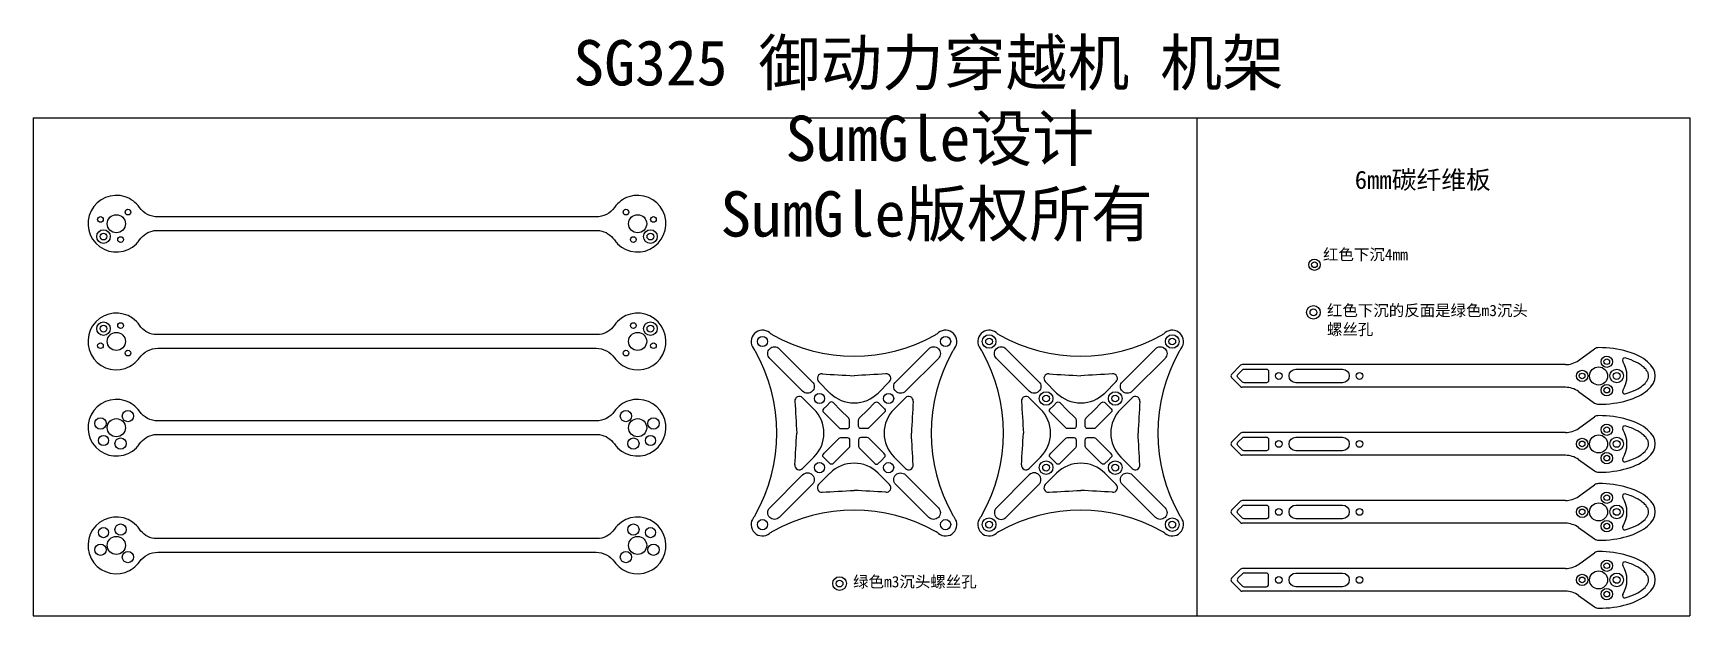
# Model space of a CAD drawing. Header units: millimetres. Extents: x -296 to 435, y -79 to 178.
import ezdxf

# ---------------------------------------------------------------- set-up
doc = ezdxf.new("R2010")
doc.units = ezdxf.units.MM
doc.header["$MEASUREMENT"] = 0

msp = doc.modelspace()

# ---------------------------------------------------------------- linework, layer by layer
at = {"linetype": 'Continuous'}
for p, q in [((-295.79, 140.64), (217.63, 140.64)), ((-295.79, 140.64), (-295.79, -79.15)), ((217.63, 140.64), (217.63, -79.15)), ((217.63, 140.64), (435.18, 140.64)), ((435.18, 140.64), (435.18, -79.15)), ((-295.79, -79.15), (435.18, -79.15))]:
    msp.add_line(p, q, dxfattribs=at)
for p, q in [((386.06, 33.59), (393.16, 38.67)), ((232.98, 27.43), (236.98, 31.43)), ((248.84, 31.72), (237.69, 31.72)), ((252.34, 31.72), (248.84, 31.72)), ((380.24, 31.72), (252.34, 31.72)), ((50.78, 24.2), (55.8, 19.18)), ((82.03, 24.2), (77.01, 19.18)), ((150.78, 24.2), (155.8, 19.18)), ((182.03, 24.2), (177.01, 19.18)), ((232.98, 26.02), (236.98, 22.02)), ((48.73, 12.11), (43.71, 17.13)), ((84.08, 12.11), (89.1, 17.13)), ((148.73, 12.11), (143.71, 17.13)), ((184.08, 12.11), (189.1, 17.13)), ((248.84, 21.72), (237.69, 21.72)), ((252.34, 21.72), (248.84, 21.72)), ((380.24, 21.72), (252.34, 21.72)), ((386.06, 19.86), (393.16, 14.78)), ((386.06, 3.59), (393.16, 8.67)), ((232.98, -2.57), (236.98, 1.43)), ((248.84, 1.72), (237.69, 1.72)), ((252.34, 1.72), (248.84, 1.72)), ((380.24, 1.72), (252.34, 1.72)), ((232.98, -3.98), (236.98, -7.98)), ((48.73, -9.1), (43.71, -14.12)), ((84.08, -9.1), (89.1, -14.12)), ((148.73, -9.1), (143.71, -14.12)), ((184.08, -9.1), (189.1, -14.12)), ((248.84, -8.28), (237.69, -8.28)), ((252.34, -8.28), (248.84, -8.28)), ((380.24, -8.28), (252.34, -8.28)), ((386.06, -10.14), (393.16, -15.22)), ((50.78, -21.19), (55.8, -16.17)), ((82.03, -21.19), (77.01, -16.17)), ((143.73, -16.93), (129.19, -31.47)), ((133.43, -35.71), (147.98, -21.17)), ((150.78, -21.19), (155.8, -16.17)), ((182.03, -21.19), (177.01, -16.17)), ((386.06, -26.41), (393.16, -21.33)), ((232.98, -32.57), (236.98, -28.57)), ((248.84, -28.28), (237.69, -28.28)), ((252.34, -28.28), (248.84, -28.28)), ((380.24, -28.28), (252.34, -28.28)), ((232.98, -33.98), (236.98, -37.98)), ((248.84, -38.28), (237.69, -38.28)), ((252.34, -38.28), (248.84, -38.28)), ((380.24, -38.28), (252.34, -38.28)), ((386.06, -40.14), (393.16, -45.22)), ((248.84, -58.28), (237.69, -58.28)), ((252.34, -58.28), (248.84, -58.28)), ((380.24, -58.28), (252.34, -58.28)), ((386.06, -56.41), (393.16, -51.33)), ((232.98, -62.57), (236.98, -58.57)), ((232.98, -63.98), (236.98, -67.98)), ((248.84, -68.28), (237.69, -68.28)), ((252.34, -68.28), (248.84, -68.28)), ((380.24, -68.28), (252.34, -68.28)), ((386.06, -70.14), (393.16, -75.22))]:
    msp.add_line(p, q)
for points in [[(-248.82, 86.74, -0.200014), (-242.33, 90.88), (-144.08, 90.88), (-45.83, 90.88, -0.200014), (-39.34, 86.74, 0.04441), (-37.92, 85.04, 1.789438), (-32.99, 105.76, 0.160609), (-39.28, 101.11, -0.243336), (-47.44, 96.88), (-144.08, 96.88), (-240.72, 96.88, -0.243336), (-248.88, 101.11, 0.160609), (-255.17, 105.76, 1.789438), (-250.24, 85.04, 0.04441)], [(-248.88, 34.72, -0.243336), (-240.72, 38.94), (-144.08, 38.94), (-47.44, 38.94, -0.243336), (-39.28, 34.71, 0.160609), (-32.99, 30.06, 1.789438), (-37.92, 50.78, 0.04441), (-39.34, 49.08, -0.200014), (-45.83, 44.94), (-144.08, 44.94), (-242.33, 44.94, -0.200014), (-248.82, 49.08, 0.04441), (-250.24, 50.78, 1.789438), (-255.17, 30.06, 0.160609)], [(43.73, 19.94), (29.19, 34.48, -1), (33.43, 38.73), (47.98, 24.18, -1)], [(99.38, 38.73, -1), (103.63, 34.48), (89.08, 19.94, -1), (84.84, 24.18)], [(129.19, 34.48, -1), (133.43, 38.73), (147.98, 24.18, -1), (143.73, 19.94)], [(189.08, 19.94, -1), (184.84, 24.18), (199.38, 38.73, -1), (203.63, 34.48)], [(237.81, 29.43, -0.198912), (238.51, 29.72), (243.87, 29.72), (247.84, 29.72), (248.34, 29.72, -0.414214), (249.34, 28.72), (249.34, 26.72), (249.34, 24.72, -0.414214), (248.34, 23.72), (247.84, 23.72), (243.87, 23.72), (238.51, 23.72, -0.198912), (237.81, 24.02), (235.81, 26.02, -0.414214), (235.81, 27.43)], [(261.34, 23.72, -1), (261.34, 29.72), (281.91, 29.72, -1), (281.91, 23.72)], [(-248.82, -3.26, -0.200014), (-242.33, 0.88), (-144.08, 0.88), (-45.83, 0.88, -0.200014), (-39.34, -3.26, 0.04441), (-37.92, -4.96, 1.789438), (-32.99, 15.76, 0.160609), (-39.28, 11.11, -0.243336), (-47.44, 6.88), (-144.08, 6.88), (-240.72, 6.88, -0.243336), (-248.88, 11.11, 0.160609), (-255.17, 15.76, 1.789438), (-250.24, -4.96, 0.04441)], [(55.75, 14.99), (54.34, 13.57), (52.92, 12.16, 0.414214), (52.92, 10.75), (53.28, 10.39), (56.09, 7.59), (59.87, 3.8, 0.198912), (60.58, 3.51), (63.41, 3.51, 0.414214), (64.41, 4.51), (64.41, 7.34, 0.198912), (64.11, 8.04), (60.33, 11.83), (57.52, 14.64), (57.17, 14.99, 0.414214)], [(72.49, 11.83), (75.29, 14.64), (75.65, 14.99, -0.414214), (77.06, 14.99), (78.48, 13.57), (79.89, 12.16, -0.414214), (79.89, 10.75), (79.54, 10.39), (76.73, 7.59), (72.94, 3.8, -0.198912), (72.24, 3.51), (69.41, 3.51, -0.414214), (68.41, 4.51), (68.41, 7.34, -0.198912), (68.7, 8.04)], [(152.92, 10.75, -0.414214), (152.92, 12.16), (154.34, 13.57), (155.75, 14.99, -0.414214), (157.17, 14.99), (157.52, 14.64), (160.33, 11.83), (164.11, 8.04, -0.198912), (164.41, 7.34), (164.41, 4.51, -0.414214), (163.41, 3.51), (160.58, 3.51, -0.198912), (159.87, 3.8), (156.09, 7.59), (153.28, 10.39)], [(175.65, 14.99, -0.414214), (177.06, 14.99), (178.48, 13.57), (179.89, 12.16, -0.414214), (179.89, 10.75), (179.54, 10.39), (176.73, 7.59), (172.94, 3.8, -0.198912), (172.24, 3.51), (169.41, 3.51, -0.414214), (168.41, 4.51), (168.41, 7.34, -0.198912), (168.7, 8.04), (172.49, 11.83), (175.29, 14.64)], [(55.75, -11.98), (54.34, -10.56), (52.92, -9.15, -0.414214), (52.92, -7.73), (53.28, -7.38), (56.09, -4.57), (59.87, -0.79, -0.198912), (60.58, -0.49), (63.41, -0.49, -0.414214), (64.41, -1.49), (64.41, -4.32, -0.198912), (64.11, -5.03), (60.33, -8.81), (57.52, -11.62), (57.17, -11.98, -0.414214)], [(77.06, -11.98), (78.48, -10.56), (79.89, -9.15, 0.414214), (79.89, -7.73), (79.54, -7.38), (76.73, -4.57), (72.94, -0.79, 0.198912), (72.24, -0.49), (69.41, -0.49, 0.414214), (68.41, -1.49), (68.41, -4.32, 0.198912), (68.7, -5.03), (72.49, -8.81), (75.29, -11.62), (75.65, -11.98, 0.414214)], [(157.17, -11.98, -0.414214), (155.75, -11.98), (154.34, -10.56), (152.92, -9.15, -0.414214), (152.92, -7.73), (153.28, -7.38), (156.09, -4.57), (159.87, -0.79, -0.198912), (160.58, -0.49), (163.41, -0.49, -0.414214), (164.41, -1.49), (164.41, -4.32, -0.198912), (164.11, -5.03), (160.33, -8.81), (157.52, -11.62)], [(179.54, -7.38), (179.89, -7.73, -0.414214), (179.89, -9.15), (178.48, -10.56), (177.06, -11.98, -0.414214), (175.65, -11.98), (175.29, -11.62), (172.49, -8.81), (168.7, -5.03, -0.198912), (168.41, -4.32), (168.41, -1.49, -0.414214), (169.41, -0.49), (172.24, -0.49, -0.198912), (172.94, -0.79), (176.73, -4.57)], [(235.81, -3.98, -0.414214), (235.81, -2.57), (237.81, -0.57, -0.198912), (238.51, -0.28), (243.87, -0.28), (247.84, -0.28), (248.34, -0.28, -0.414214), (249.34, -1.28), (249.34, -3.28), (249.34, -5.28, -0.414214), (248.34, -6.28), (247.84, -6.28), (243.87, -6.28), (238.51, -6.28, -0.198912), (237.81, -5.98)], [(281.91, -0.28, -1), (281.91, -6.28), (261.34, -6.28, -1), (261.34, -0.28)], [(47.98, -21.17), (33.43, -35.71, -1), (29.19, -31.47), (43.73, -16.93, -1)], [(89.08, -16.93), (103.63, -31.47, -1), (99.38, -35.71), (84.84, -21.17, -1)], [(189.08, -16.93), (203.63, -31.47, -1), (199.38, -35.71), (184.84, -21.17, -1)], [(-242.33, -45.06, -0.200014), (-248.82, -40.92, 0.04441), (-250.24, -39.22, 1.789438), (-255.17, -59.94, 0.160609), (-248.88, -55.28, -0.243336), (-240.72, -51.06), (-144.08, -51.06), (-47.44, -51.06, -0.243336), (-39.28, -55.29, 0.160609), (-32.99, -59.94, 1.789438), (-37.92, -39.22, 0.04441), (-39.34, -40.92, -0.200014), (-45.83, -45.06), (-144.08, -45.06)], [(247.84, -30.28), (248.34, -30.28, -0.414214), (249.34, -31.28), (249.34, -33.28), (249.34, -35.28, -0.414214), (248.34, -36.28), (247.84, -36.28), (243.87, -36.28), (238.51, -36.28, -0.198912), (237.81, -35.98), (235.81, -33.98, -0.414214), (235.81, -32.57), (237.81, -30.57, -0.198912), (238.51, -30.28), (243.87, -30.28)], [(261.34, -36.28, -1), (261.34, -30.28), (281.91, -30.28, -1), (281.91, -36.28)], [(237.81, -60.57), (235.81, -62.57, 0.414214), (235.81, -63.98), (237.81, -65.98, 0.198912), (238.51, -66.28), (243.87, -66.28), (247.84, -66.28), (248.34, -66.28, 0.414214), (249.34, -65.28), (249.34, -63.28), (249.34, -61.28, 0.414214), (248.34, -60.28), (247.84, -60.28), (243.87, -60.28), (238.51, -60.28, 0.198912)], [(261.34, -66.28, -1), (261.34, -60.28), (281.91, -60.28, -1), (281.91, -66.28)]]:
    msp.add_lwpolyline(points, format="xyb", close=True)
for centre, radius in [((-266.08, 95.76), 1.25), ((-259.08, 93.88), 4), ((-253.95, 99.01), 1.25), ((-34.21, 99.01), 1.25), ((-29.08, 93.88), 4), ((-22.08, 95.76), 1.25), ((-264.74, 88.23), 1.5), ((-257.2, 86.88), 1.25), ((-30.96, 86.88), 1.25), ((-23.42, 88.23), 1.5), ((269.55, 75.79), 1.25), ((269.09, 54.78), 1.5), ((-264.74, 47.59), 1.5), ((-259.08, 41.94), 4), ((-257.2, 48.94), 1.25), ((-29.08, 41.94), 4), ((-30.96, 48.94), 1.25), ((-23.42, 47.59), 1.5), ((26.01, 41.91), 2.25), ((106.81, 41.91), 2.25), ((126.01, 41.91), 3), ((-266.08, 40.06), 1.25), ((-253.95, 36.81), 1.25), ((-34.21, 36.81), 1.25), ((-22.08, 40.06), 1.25), ((126.01, 41.91), 1.5), ((126.01, 41.91), 1.5), ((206.81, 41.91), 1.5), ((394.91, 26.72), 4), ((398.53, 33), 1.25), ((253.84, 26.72), 1.5), ((289.41, 26.72), 1.5), ((387.66, 26.72), 1.25), ((402.91, 26.72), 1.5), ((51.16, 16.76), 2.25), ((81.66, 16.76), 2.25), ((151.16, 16.76), 1.5), ((181.66, 16.76), 1.5), ((398.53, 20.45), 1.25), ((-266.08, 5.76), 2.5), ((-259.08, 3.88), 4), ((-253.95, 9.01), 2.5), ((-34.21, 9.01), 2.5), ((-29.08, 3.88), 4), ((-22.08, 5.76), 2.5), ((-264.74, -1.77), 2.25), ((-23.42, -1.77), 2.25), ((394.91, -3.28), 4), ((398.53, 3), 1.25), ((-257.2, -3.12), 2.5), ((-30.96, -3.12), 2.5), ((253.84, -3.28), 1.5), ((289.41, -3.28), 1.5), ((387.66, -3.28), 1.25), ((402.91, -3.28), 1.5), ((51.16, -13.74), 2.25), ((81.66, -13.74), 2.25), ((151.16, -13.74), 1.5), ((181.66, -13.74), 1.5), ((398.53, -9.55), 1.25), ((398.53, -27), 1.25), ((253.84, -33.28), 1.5), ((289.41, -33.28), 1.5), ((387.66, -33.28), 1.25), ((394.91, -33.28), 4), ((402.91, -33.28), 1.5), ((-264.74, -42.41), 2.25), ((-257.2, -41.06), 2.5), ((-30.96, -41.06), 2.5), ((-23.42, -42.41), 2.25), ((26.01, -38.89), 2.25), ((106.81, -38.89), 2.25), ((126.01, -38.89), 1.5), ((206.81, -38.89), 1.5), ((398.53, -39.55), 1.25), ((-266.08, -49.94), 2.5), ((-259.08, -48.06), 4), ((-253.95, -53.19), 2.5), ((-34.21, -53.19), 2.5), ((-29.08, -48.06), 4), ((-22.08, -49.94), 2.5), ((398.53, -57), 1.25), ((60.02, -64.9), 1.5), ((253.84, -63.28), 1.5), ((289.41, -63.28), 1.5), ((387.66, -63.28), 1.25), ((394.91, -63.28), 4), ((402.91, -63.28), 1.5), ((398.53, -69.55), 1.25)]:
    msp.add_circle(centre, radius)
at = {"color": 3}
for centre in [(-264.74, 88.23), (-23.42, 88.23), (-264.74, 47.59), (-23.42, 47.59), (126.01, 41.91), (206.81, 41.91), (402.91, 26.72), (151.16, 16.76), (181.66, 16.76), (402.91, -3.28), (151.16, -13.74), (181.66, -13.74), (126.01, -38.89), (206.81, -38.89), (402.91, -33.28), (402.91, -63.28)]:
    msp.add_circle(centre, 3, dxfattribs=at)
at = {"color": 242, "true_color": 0xcd2027}
for centre in [(269.55, 75.79), (398.53, 33), (387.66, 26.72), (398.53, 20.45), (398.53, 3), (387.66, -3.28), (398.53, -9.55), (398.53, -27), (387.66, -33.28), (398.53, -39.55), (398.53, -57), (387.66, -63.28), (398.53, -69.55)]:
    msp.add_circle(centre, 2.5, dxfattribs=at)
at = {"color": 114, "true_color": 0x139b48}
for centre in [(269.09, 54.78), (60.02, -64.9)]:
    msp.add_circle(centre, 3, dxfattribs=at)
for centre, radius, start, end in [((26.01, 41.91), 5, 51.44047, 218.5595), ((106.81, 41.91), 5, 321.4405, 128.55951), ((126.01, 41.91), 5, 51.44047, 218.5595), ((206.81, 41.91), 5, 321.4405, 128.55951), ((394.91, 36.22), 3, 90, 125.5515), ((237.69, 30.72), 1, 90, 135), ((380.24, 41.72), 10, 270, 305.5515), ((406.5, 33.65), 1, 81.25162, 210.84621), ((394.91, 26.72), 12.5, -30.84719, 30.84621), ((52.2, 25.62), 2, 83.39538, 225), ((80.62, 25.62), 2, -45, 96.60462), ((152.2, 25.62), 2, 83.39538, 225), ((180.62, 25.62), 2, -45, 96.60462), ((233.69, 26.72), 1, 135, 225), ((237.69, 22.72), 1, 225, 270), ((42.3, 15.72), 2, 45, 186.60462), ((66.41, 29.79), 15, 225, 270), ((66.41, 29.79), 15, 270, 315), ((90.52, 15.72), 2, -6.60462, 135), ((142.3, 15.72), 2, 45, 186.60462), ((166.41, 29.79), 15, 225, 270), ((166.41, 29.79), 15, 270, 315), ((190.52, 15.72), 2, -6.60462, 135), ((380.24, 11.72), 10, 54.4485, 90), ((394.91, 17.22), 3, 234.4485, 270), ((406.5, 19.8), 1, 149.15281, 278.595), ((38.12, 1.51), 15, 0, 45), ((94.69, 1.51), 15, 135, 180), ((138.12, 1.51), 15, 0, 45), ((194.69, 1.51), 15, 135, 180), ((394.91, 6.22), 3, 90, 125.5515), ((38.12, 1.51), 15, -45, 0), ((94.69, 1.51), 15, 180, 225), ((138.12, 1.51), 15, -45, 0), ((194.69, 1.51), 15, 180, 225), ((237.69, 0.72), 1, 90, 135), ((380.24, 11.72), 10, 270, 305.5515), ((406.5, 3.65), 1, 81.25162, 210.84621), ((394.91, -3.28), 12.5, 329.15281, 30.84621), ((233.69, -3.28), 1, 135, 225), ((42.3, -12.7), 2, 173.39538, 315), ((66.41, -26.78), 15, 90, 135), ((66.41, -26.78), 15, 45, 90), ((90.52, -12.7), 2, -135, 6.60462), ((142.3, -12.7), 2, 173.39538, 315), ((166.41, -26.78), 15, 90, 135), ((166.41, -26.78), 15, 45, 90), ((190.52, -12.7), 2, -135, 6.60462), ((237.69, -7.28), 1, 225, 270), ((380.24, -18.28), 10, 54.4485, 90), ((406.5, -10.2), 1, 149.15281, 278.595), ((52.2, -22.6), 2, 135, 276.60462), ((80.62, -22.6), 2, -96.60462, 45), ((145.85, -19.05), 3, -45, 135), ((152.2, -22.6), 2, 135, 276.60462), ((180.62, -22.6), 2, -96.60462, 45), ((394.91, -12.78), 3, 234.4485, 270), ((394.91, -23.78), 3, 90, 125.5515), ((237.69, -29.28), 1, 90, 135), ((380.24, -18.28), 10, 270, 305.5515), ((406.5, -26.35), 1, 81.25162, 210.84621), ((394.91, -33.28), 12.5, 329.15281, 30.84621), ((26.01, -38.89), 5, 141.4405, 308.5595), ((106.81, -38.89), 5, 231.44052, 38.5595), ((126.01, -38.89), 5, 141.4405, 308.5595), ((131.31, -33.59), 3, 135, 315), ((206.81, -38.89), 5, 231.44052, 38.5595), ((233.69, -33.28), 1, 135, 225), ((237.69, -37.28), 1, 225, 270), ((380.24, -48.28), 10, 54.4485, 90), ((406.5, -40.2), 1, 149.15281, 278.595), ((394.91, -42.78), 3, 234.4485, 270), ((394.91, -53.78), 3, 90, 125.5515), ((237.69, -59.28), 1, 90, 135), ((380.24, -48.28), 10, 270, 305.5515), ((406.5, -56.35), 1, 81.25162, 210.84621), ((394.91, -63.28), 12.5, 329.15281, 30.84621), ((233.69, -63.28), 1, 135, 225), ((237.69, -67.28), 1, 225, 270), ((380.24, -78.28), 10, 54.4485, 90), ((406.5, -70.2), 1, 149.15281, 278.595), ((394.91, -72.78), 3, 234.4485, 270)]:
    msp.add_arc(centre, radius, start, end)
at = {"linetype": 'Continuous'}
for centre, radius, start, end in [((35.36, 53.64), 10, 231.44047, 240.62198), ((66.41, 108.79), 73.29, 240.62198, 299.37802), ((97.46, 53.64), 10, 299.37802, 308.55951), ((135.36, 53.64), 10, 231.44047, 240.62198), ((166.41, 108.79), 73.29, 240.62198, 299.37802), ((197.46, 53.64), 10, 299.37802, 308.55951), ((14.28, 32.56), 10, 29.37803, 38.5595), ((-40.88, 1.51), 73.29, 330.62197, 29.37803), ((173.69, 1.51), 73.29, 150.62197, 209.37803), ((118.54, 32.56), 10, 141.4405, 150.62197), ((114.28, 32.56), 10, 29.37803, 38.5595), ((59.12, 1.51), 73.29, 330.62197, 29.37803), ((273.69, 1.51), 73.29, 150.62197, 209.37803), ((218.54, 32.56), 10, 141.4405, 150.62197), ((14.28, -29.54), 10, 321.4405, 330.62197), ((66.41, -105.78), 73.29, 60.62197, 119.37803), ((118.54, -29.54), 10, 209.37803, 218.5595), ((114.28, -29.54), 10, 321.4405, 330.62197), ((166.41, -105.78), 73.29, 60.62197, 119.37803), ((218.54, -29.54), 10, 209.37803, 218.5595), ((35.36, -50.62), 10, 119.37803, 128.5595), ((97.46, -50.62), 10, 51.44052, 60.62197), ((135.36, -50.62), 10, 119.37803, 128.5595), ((197.46, -50.62), 10, 51.44052, 60.62197)]:
    msp.add_arc(centre, radius, start, end, dxfattribs=at)
for centre in [(394.91, 26.72), (394.91, -3.28), (394.91, -33.28), (394.91, -63.28)]:
    msp.add_ellipse(centre, major_axis=(25, 0), ratio=0.5, start_param=4.712389, end_param=7.853982)
for points in [[(406.65, 18.81), (408.38, 19.31), (409.97, 19.92), (412.5, 21.18), (413.51, 21.82), (415.14, 23.11), (415.75, 23.77), (416.48, 24.81), (416.68, 25.23), (416.94, 26), (417, 26.35), (417.01, 27.05), (416.95, 27.41), (416.7, 28.17), (416.51, 28.58), (415.91, 29.46), (415.52, 29.92), (414.52, 30.86), (413.91, 31.33), (412.11, 32.5), (410.77, 33.18), (408.43, 34.08), (407.56, 34.37), (406.65, 34.64)], [(406.65, -11.19), (408.38, -10.69), (409.97, -10.08), (412.5, -8.82), (413.51, -8.18), (415.14, -6.89), (415.75, -6.23), (416.48, -5.19), (416.68, -4.77), (416.94, -4), (417, -3.65), (417.01, -2.95), (416.95, -2.59), (416.7, -1.83), (416.51, -1.42), (415.91, -0.54), (415.52, -0.08), (414.52, 0.86), (413.91, 1.33), (412.11, 2.5), (410.77, 3.18), (408.43, 4.08), (407.56, 4.37), (406.65, 4.64)], [(406.65, -41.19), (408.38, -40.69), (409.97, -40.08), (412.5, -38.82), (413.51, -38.18), (415.14, -36.89), (415.75, -36.23), (416.48, -35.19), (416.68, -34.77), (416.94, -34), (417, -33.65), (417.01, -32.95), (416.95, -32.59), (416.7, -31.83), (416.51, -31.42), (415.91, -30.54), (415.52, -30.08), (414.52, -29.14), (413.91, -28.67), (412.11, -27.5), (410.77, -26.82), (408.43, -25.92), (407.56, -25.63), (406.65, -25.36)], [(406.65, -71.19), (408.38, -70.69), (409.97, -70.08), (412.5, -68.82), (413.51, -68.18), (415.14, -66.89), (415.75, -66.23), (416.48, -65.19), (416.68, -64.77), (416.94, -64), (417, -63.65), (417.01, -62.95), (416.95, -62.59), (416.7, -61.83), (416.51, -61.42), (415.91, -60.54), (415.52, -60.08), (414.52, -59.14), (413.91, -58.67), (412.11, -57.5), (410.77, -56.82), (408.43, -55.92), (407.56, -55.63), (406.65, -55.36)]]:
    msp.add_open_spline(points, degree=3, knots=[5.232759, 5.232759, 5.232759, 5.232759, 5.494882, 5.494882, 5.722477, 5.722477, 5.950071, 5.950071, 6.114897, 6.114897, 6.279723, 6.279723, 6.444548, 6.444548, 6.609374, 6.609374, 6.7742, 6.7742, 6.939025, 6.939025, 7.195717, 7.195717, 7.33347, 7.33347, 7.33347, 7.33347])
for points in [[(52.43, 27.6), (57.09, 27.34), (61.75, 27.07), (66.41, 26.81)], [(80.39, 27.6), (75.73, 27.34), (71.07, 27.07), (66.41, 26.81)], [(152.43, 27.6), (157.09, 27.34), (161.75, 27.07), (166.41, 26.81)], [(180.39, 27.6), (175.73, 27.34), (171.07, 27.07), (166.41, 26.81)], [(40.31, 15.49), (40.58, 10.83), (40.84, 6.17), (41.11, 1.51)], [(92.5, 15.49), (92.24, 10.83), (91.97, 6.17), (91.71, 1.51)], [(140.31, 15.49), (140.58, 10.83), (140.84, 6.17), (141.11, 1.51)], [(192.5, 15.49), (192.24, 10.83), (191.97, 6.17), (191.71, 1.51)], [(40.31, -12.47), (40.58, -7.81), (40.84, -3.15), (41.11, 1.51)], [(92.5, -12.47), (92.24, -7.81), (91.97, -3.15), (91.71, 1.51)], [(140.31, -12.47), (140.58, -7.81), (140.84, -3.15), (141.11, 1.51)], [(192.5, -12.47), (192.24, -7.81), (191.97, -3.15), (191.71, 1.51)], [(52.43, -24.59), (57.09, -24.32), (61.75, -24.06), (66.41, -23.79)], [(80.39, -24.59), (75.73, -24.32), (71.07, -24.06), (66.41, -23.79)], [(152.43, -24.59), (157.09, -24.32), (161.75, -24.06), (166.41, -23.79)], [(180.39, -24.59), (175.73, -24.32), (171.07, -24.06), (166.41, -23.79)]]:
    msp.add_open_spline(points, degree=3)

# ---------------------------------------------------------------- texts
at = {"linetype": 'Continuous', "attachment_point": 1}
for s, width, heights, insert, char_height in [('\\pi86.15529;{\\fSimHei|b0|i0|c134|p49;SG325 御动力穿越机 机架\\P\\pi179.69462;SumGle设计\\P\\pi151.04293;SumGle版权所有}', 500.7375, [219.85], (-143.58, 174.91), 20), ('{\\fSimHei|b0|i0|c134|p49;6mm碳纤维板}', 141.3784, [0], (287.33, 117.27), 8), ('{\\fSimHei|b0|i0|c134|p49;红色下沉4mm}', 116.3073, [19.14], (273.31, 82.8), 5), ('{\\fSimHei|b0|i0|c134|p49;红色下沉的反面是绿色m3沉头螺丝孔}', 89.1272, [0], (275.06, 58.13), 5), ('{\\fSimHei|b0|i0|c134|p49;绿色m3沉头螺丝孔}', 89.1272, [0], (65.99, -61.56), 5)]:
    msp.add_mtext_dynamic_manual_height_columns(s, width=width, gutter_width=1, heights=heights, dxfattribs=dict(at, insert=insert, char_height=char_height))

doc.saveas('drawing.dxf')
